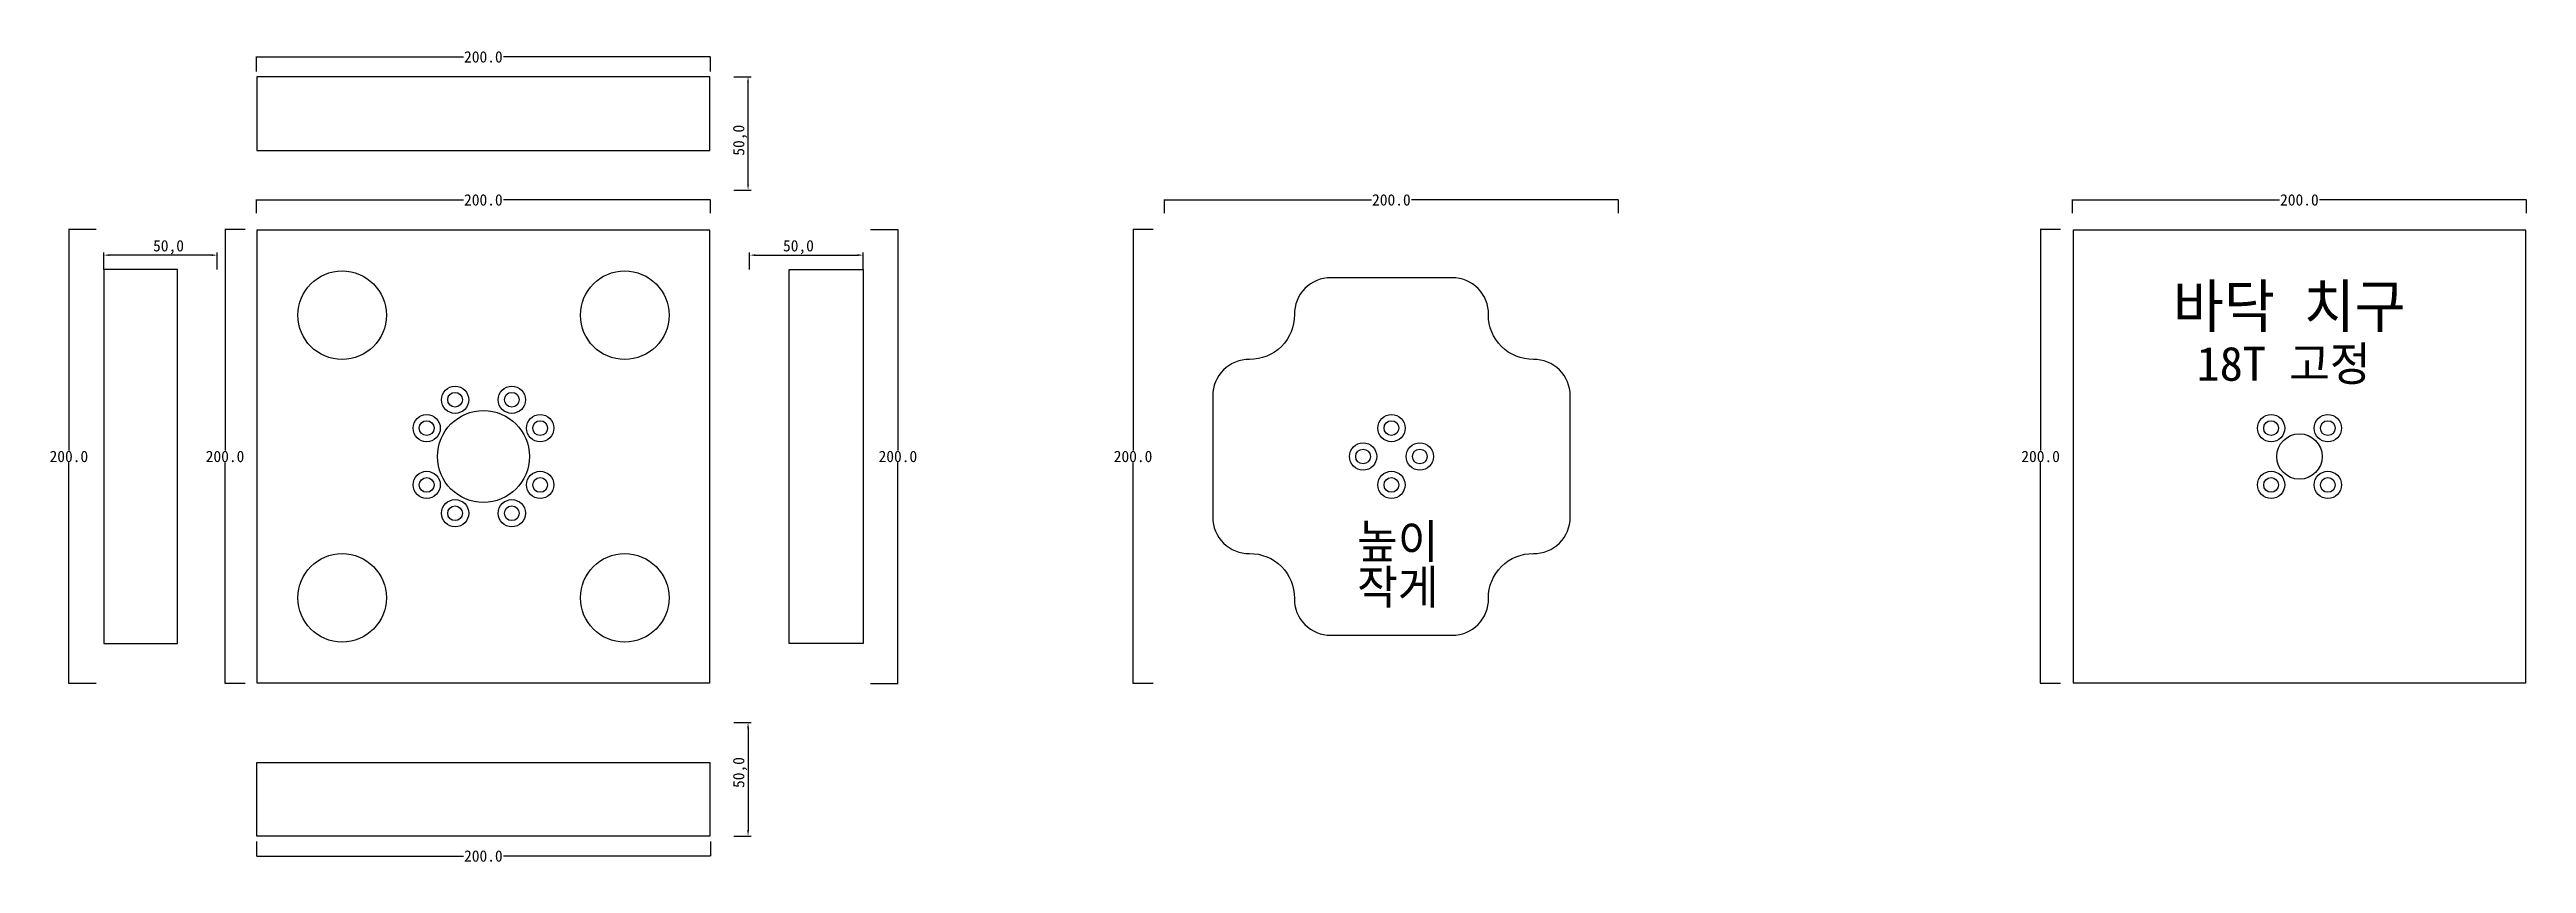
# Model space of a CAD drawing. Header units: millimetres. Extents: x 492 to 1583, y 228 to 586.
import ezdxf

# ---------------------------------------------------------------- set-up
doc = ezdxf.new("R2010")
doc.units = ezdxf.units.MM
for name, color, linetype in [('TEXT', 7, 'Continuous'), ('볼트 구멍', 7, 'Continuous'), ('치구', 7, 'Continuous'), ('치수', 7, 'Continuous')]:
    doc.layers.add(name, color=color, linetype=linetype)
doc.dimstyles.new('ISO-25', dxfattribs={"dimtxt": 2.5, "dimasz": 2.5, "dimexe": 1.25, "dimexo": 0.625, "dimtad": 1, "dimtxsty": 'Standard', "dimcen": 2.5, "dimadec": 0, "dimazin": 0, "dimtfac": 1, "dimtmove": 0, "dimatfit": 3, "dimfxl": 0, "dimarcsym": 0})
doc.dimstyles.get("Standard").update_dxf_attribs({"dimtxt": 7, "dimasz": 0.18, "dimexe": 0.18, "dimexo": 0.0625, "dimgap": 0.09, "dimtad": 0, "dimtih": 1, "dimtoh": 1, "dimdec": 1, "dimzin": 0, "dimdsep": 46, "dimtxsty": 'Standard', "dimcen": 0.09, "dimadec": 0, "dimazin": 0, "dimtfac": 1, "dimtdec": 1, "dimtofl": 0, "dimtmove": 0, "dimatfit": 3, "dimfxl": 0, "dimtolj": 1, "dimtzin": 0, "dimarcsym": 0})

# ---------------------------------------------------------------- blocks, each defined once
blk = doc.blocks.new('*D16')
at = {"layer": 'Defpoints', "color": 0}
for p in [(1377.6, 507.2), (1368.7, 307.2), (1377.6, 307.2)]:
    blk.add_point(p, dxfattribs=at)
at = {"layer": '치수', "color": 0, "lineweight": -2}
for p, q in [((1377.5, 507.2), (1368.5, 507.2)), ((1368.7, 507), (1368.7, 409.8)), ((1368.7, 307.4), (1368.7, 404.6)), ((1377.5, 307.2), (1368.5, 307.2))]:
    blk.add_line(p, q, dxfattribs=at)
at = {"layer": '치수', "color": 0}
for points in [[(1368.7, 507), (1368.7, 507), (1368.7, 507.2)], [(1368.7, 307.4), (1368.7, 307.4), (1368.7, 307.2)]]:
    blk.add_solid(points, dxfattribs=at)
at = {"layer": '치수', "color": 0, "insert": (1368.7, 407.2), "char_height": 5, "attachment_point": 5}
blk.add_mtext('\\A1;200.0', dxfattribs=at)
blk = doc.blocks.new('*D17')
at = {"layer": 'Defpoints', "color": 0}
for p in [(577.8, 507.2), (568.9, 307.2), (577.8, 307.2)]:
    blk.add_point(p, dxfattribs=at)
at = {"layer": '치수', "color": 0, "lineweight": -2}
for p, q in [((577.8, 507.2), (568.8, 507.2)), ((568.9, 507), (568.9, 409.8)), ((568.9, 307.4), (568.9, 404.6)), ((577.8, 307.2), (568.8, 307.2))]:
    blk.add_line(p, q, dxfattribs=at)
at = {"layer": '치수', "color": 0}
for points in [[(568.9, 507), (569, 507), (568.9, 507.2)], [(568.9, 307.4), (569, 307.4), (568.9, 307.2)]]:
    blk.add_solid(points, dxfattribs=at)
at = {"layer": '치수', "color": 0, "insert": (568.9, 407.2), "char_height": 5, "attachment_point": 5}
blk.add_mtext('\\A1;200.0', dxfattribs=at)
blk = doc.blocks.new('*D18')
at = {"layer": 'Defpoints', "color": 0}
for p in [(853.3, 507.2), (853.3, 307.2), (865.3, 307.2)]:
    blk.add_point(p, dxfattribs=at)
at = {"layer": '치수', "color": 0, "lineweight": -2}
for p, q in [((853.3, 507.2), (865.5, 507.2)), ((865.3, 507), (865.3, 409.8)), ((865.3, 307.4), (865.3, 404.6)), ((853.3, 307.2), (865.5, 307.2))]:
    blk.add_line(p, q, dxfattribs=at)
at = {"layer": '치수', "color": 0}
for points in [[(865.3, 507), (865.4, 507), (865.3, 507.2)], [(865.3, 307.4), (865.4, 307.4), (865.3, 307.2)]]:
    blk.add_solid(points, dxfattribs=at)
at = {"layer": '치수', "color": 0, "insert": (865.3, 407.2), "char_height": 5, "attachment_point": 5}
blk.add_mtext('\\A1;200.0', dxfattribs=at)
blk = doc.blocks.new('*D19')
at = {"layer": 'Defpoints', "color": 0}
for p in [(512.2, 507.2), (500.1, 307.2), (512.2, 307.2)]:
    blk.add_point(p, dxfattribs=at)
at = {"layer": '치수', "color": 0, "lineweight": -2}
for p, q in [((512.1, 507.2), (499.9, 507.2)), ((500.1, 507), (500.1, 409.8)), ((500.1, 307.4), (500.1, 404.6)), ((512.1, 307.2), (499.9, 307.2))]:
    blk.add_line(p, q, dxfattribs=at)
at = {"layer": '치수', "color": 0}
for points in [[(500.1, 507), (500.1, 507), (500.1, 507.2)], [(500.1, 307.4), (500.1, 307.4), (500.1, 307.2)]]:
    blk.add_solid(points, dxfattribs=at)
at = {"layer": '치수', "color": 0, "insert": (500.1, 407.2), "char_height": 5, "attachment_point": 5}
blk.add_mtext('\\A1;200.0', dxfattribs=at)
blk = doc.blocks.new('*D20')
at = {"layer": 'Defpoints', "color": 0}
for p in [(977.8, 507.2), (968.9, 307.2), (977.8, 307.2)]:
    blk.add_point(p, dxfattribs=at)
at = {"layer": '치수', "color": 0, "lineweight": -2}
for p, q in [((977.8, 507.2), (968.8, 507.2)), ((968.9, 507), (968.9, 409.8)), ((968.9, 307.4), (968.9, 404.6)), ((977.8, 307.2), (968.8, 307.2))]:
    blk.add_line(p, q, dxfattribs=at)
at = {"layer": '치수', "color": 0}
for points in [[(968.9, 507), (969, 507), (968.9, 507.2)], [(968.9, 307.4), (969, 307.4), (968.9, 307.2)]]:
    blk.add_solid(points, dxfattribs=at)
at = {"layer": '치수', "color": 0, "insert": (968.9, 407.2), "char_height": 5, "attachment_point": 5}
blk.add_mtext('\\A1;200.0', dxfattribs=at)
blk = doc.blocks.new('*D21')
at = {"layer": 'Defpoints', "color": 0}
for p in [(582.7, 237.6), (782.7, 237.6), (782.7, 231.2)]:
    blk.add_point(p, dxfattribs=at)
at = {"layer": '치수', "color": 0, "lineweight": -2}
for p, q in [((582.7, 237.6), (582.7, 231.1)), ((582.9, 231.2), (673.9, 231.2)), ((782.5, 231.2), (691.6, 231.2)), ((782.7, 237.6), (782.7, 231.1))]:
    blk.add_line(p, q, dxfattribs=at)
at = {"layer": '치수', "color": 0}
for points in [[(582.9, 231.3), (582.9, 231.2), (582.7, 231.2)], [(782.5, 231.3), (782.5, 231.2), (782.7, 231.2)]]:
    blk.add_solid(points, dxfattribs=at)
at = {"layer": '치수', "color": 0, "insert": (682.7, 231.2), "char_height": 5, "attachment_point": 5}
blk.add_mtext('\\A1;200.0', dxfattribs=at)
blk = doc.blocks.new('*D22')
at = {"layer": 'Defpoints', "color": 0}
for p in [(792.4, 290), (792.4, 240), (799.3, 240)]:
    blk.add_point(p, dxfattribs=at)
at = {"layer": '치수', "color": 0, "lineweight": -2}
for p, q in [((793, 290), (800.6, 290)), ((799.3, 287.5), (799.3, 242.5)), ((793, 240), (800.6, 240))]:
    blk.add_line(p, q, dxfattribs=at)
at = {"layer": '치수', "color": 0}
for points in [[(798.9, 287.5), (799.7, 287.5), (799.3, 290)], [(798.9, 242.5), (799.7, 242.5), (799.3, 240)]]:
    blk.add_solid(points, dxfattribs=at)
at = {"layer": '치수', "color": 0, "insert": (795.8, 268), "char_height": 5, "attachment_point": 5, "rotation": 90}
blk.add_mtext('50,0', dxfattribs=at)
blk = doc.blocks.new('*D23')
at = {"layer": 'Defpoints', "color": 0}
for p in [(1382.7, 514.3), (1582.7, 520.2), (1582.7, 514.3)]:
    blk.add_point(p, dxfattribs=at)
at = {"layer": '치수', "color": 0, "lineweight": -2}
for p, q in [((1382.7, 514.4), (1382.7, 520.4)), ((1382.9, 520.2), (1473.9, 520.2)), ((1582.5, 520.2), (1491.6, 520.2)), ((1582.7, 514.4), (1582.7, 520.4))]:
    blk.add_line(p, q, dxfattribs=at)
at = {"layer": '치수', "color": 0}
for points in [[(1382.9, 520.2), (1382.9, 520.2), (1382.7, 520.2)], [(1582.5, 520.2), (1582.5, 520.2), (1582.7, 520.2)]]:
    blk.add_solid(points, dxfattribs=at)
at = {"layer": '치수', "color": 0, "insert": (1482.7, 520.2), "char_height": 5, "attachment_point": 5}
blk.add_mtext('\\A1;200.0', dxfattribs=at)
blk = doc.blocks.new('*D24')
at = {"layer": 'Defpoints', "color": 0}
for p in [(582.7, 514.3), (782.7, 520.2), (782.7, 514.3)]:
    blk.add_point(p, dxfattribs=at)
at = {"layer": '치수', "color": 0, "lineweight": -2}
for p, q in [((582.7, 514.4), (582.7, 520.4)), ((582.9, 520.2), (673.9, 520.2)), ((782.5, 520.2), (691.6, 520.2)), ((782.7, 514.4), (782.7, 520.4))]:
    blk.add_line(p, q, dxfattribs=at)
at = {"layer": '치수', "color": 0}
for points in [[(582.9, 520.2), (582.9, 520.2), (582.7, 520.2)], [(782.5, 520.2), (782.5, 520.2), (782.7, 520.2)]]:
    blk.add_solid(points, dxfattribs=at)
at = {"layer": '치수', "color": 0, "insert": (682.7, 520.2), "char_height": 5, "attachment_point": 5}
blk.add_mtext('\\A1;200.0', dxfattribs=at)
blk = doc.blocks.new('*D25')
at = {"layer": 'Defpoints', "color": 0}
for p in [(782.7, 583.2), (582.7, 576.8), (782.7, 576.8)]:
    blk.add_point(p, dxfattribs=at)
at = {"layer": '치수', "color": 0, "lineweight": -2}
for p, q in [((582.7, 576.8), (582.7, 583.4)), ((582.9, 583.2), (673.9, 583.2)), ((782.5, 583.2), (691.6, 583.2)), ((782.7, 576.8), (782.7, 583.4))]:
    blk.add_line(p, q, dxfattribs=at)
at = {"layer": '치수', "color": 0}
for points in [[(582.9, 583.2), (582.9, 583.1), (582.7, 583.2)], [(782.5, 583.2), (782.5, 583.1), (782.7, 583.2)]]:
    blk.add_solid(points, dxfattribs=at)
at = {"layer": '치수', "color": 0, "insert": (682.7, 583.2), "char_height": 5, "attachment_point": 5}
blk.add_mtext('\\A1;200.0', dxfattribs=at)
blk = doc.blocks.new('*D26')
at = {"layer": 'Defpoints', "color": 0}
for p in [(515.5, 495.9), (515.5, 489), (565.5, 489)]:
    blk.add_point(p, dxfattribs=at)
at = {"layer": '치수', "color": 0, "lineweight": -2}
for p, q in [((515.5, 489.6), (515.5, 497.1)), ((563, 495.9), (518, 495.9)), ((565.5, 489.6), (565.5, 497.1))]:
    blk.add_line(p, q, dxfattribs=at)
at = {"layer": '치수', "color": 0}
for points in [[(518, 496.3), (518, 495.5), (515.5, 495.9)], [(563, 496.3), (563, 495.5), (565.5, 495.9)]]:
    blk.add_solid(points, dxfattribs=at)
at = {"layer": '치수', "color": 0, "insert": (544, 499.4), "char_height": 5, "attachment_point": 5}
blk.add_mtext('50,0', dxfattribs=at)
blk = doc.blocks.new('*D27')
at = {"layer": 'Defpoints', "color": 0}
for p in [(982.7, 514.3), (1182.7, 520.2), (1182.7, 514.3)]:
    blk.add_point(p, dxfattribs=at)
at = {"layer": '치수', "color": 0, "lineweight": -2}
for p, q in [((982.7, 514.4), (982.7, 520.4)), ((982.9, 520.2), (1073.9, 520.2)), ((1182.5, 520.2), (1091.6, 520.2)), ((1182.7, 514.4), (1182.7, 520.4))]:
    blk.add_line(p, q, dxfattribs=at)
at = {"layer": '치수', "color": 0}
for points in [[(982.9, 520.2), (982.9, 520.2), (982.7, 520.2)], [(1182.5, 520.2), (1182.5, 520.2), (1182.7, 520.2)]]:
    blk.add_solid(points, dxfattribs=at)
at = {"layer": '치수', "color": 0, "insert": (1082.7, 520.2), "char_height": 5, "attachment_point": 5}
blk.add_mtext('\\A1;200.0', dxfattribs=at)
blk = doc.blocks.new('*D28')
at = {"layer": 'Defpoints', "color": 0}
for p in [(792.4, 574.5), (799.3, 574.5), (792.4, 524.5)]:
    blk.add_point(p, dxfattribs=at)
at = {"layer": '치수', "color": 0, "lineweight": -2}
for p, q in [((793, 574.5), (800.6, 574.5)), ((799.3, 527), (799.3, 572)), ((793, 524.5), (800.6, 524.5))]:
    blk.add_line(p, q, dxfattribs=at)
at = {"layer": '치수', "color": 0}
for points in [[(798.9, 572), (799.7, 572), (799.3, 574.5)], [(798.9, 527), (799.7, 527), (799.3, 524.5)]]:
    blk.add_solid(points, dxfattribs=at)
at = {"layer": '치수', "color": 0, "insert": (795.8, 546.5), "char_height": 5, "attachment_point": 5, "rotation": 90}
blk.add_mtext('50,0', dxfattribs=at)
blk = doc.blocks.new('*D29')
at = {"layer": 'Defpoints', "color": 0}
for p in [(850, 495.9), (800, 489), (850, 489)]:
    blk.add_point(p, dxfattribs=at)
at = {"layer": '치수', "color": 0, "lineweight": -2}
for p, q in [((800, 489.6), (800, 497.1)), ((802.5, 495.9), (847.5, 495.9)), ((850, 489.6), (850, 497.1))]:
    blk.add_line(p, q, dxfattribs=at)
at = {"layer": '치수', "color": 0}
for points in [[(802.5, 496.3), (802.5, 495.5), (800, 495.9)], [(847.5, 496.3), (847.5, 495.5), (850, 495.9)]]:
    blk.add_solid(points, dxfattribs=at)
at = {"layer": '치수', "color": 0, "insert": (821.5, 499.4), "char_height": 5, "attachment_point": 5}
blk.add_mtext('50,0', dxfattribs=at)

msp = doc.modelspace()

# ---------------------------------------------------------------- linework, layer by layer
at = {"layer": '볼트 구멍', "color": 6}
for centre in [(670.23, 432.2), (695.23, 432.2), (657.73, 419.7), (707.73, 419.7), (1082.73, 419.71), (1470.23, 419.7), (1495.23, 419.7), (1070.23, 407.21), (1095.23, 407.21), (657.73, 394.7), (707.73, 394.7), (1082.72, 394.7), (1470.23, 394.7), (1495.23, 394.7), (670.23, 382.2), (695.23, 382.2)]:
    msp.add_circle(centre, 6, dxfattribs=at)
at = {"layer": '볼트 구멍', "color": 3}
for centre, radius in [((682.73, 407.2), 20.25), ((670.23, 432.2), 3.25), ((695.23, 432.2), 3.25), ((657.73, 419.7), 3.25), ((707.73, 419.7), 3.25), ((1082.73, 419.71), 3.25), ((1470.23, 419.7), 3.25), ((1482.73, 407.2), 10), ((1495.23, 419.7), 3.25), ((1070.23, 407.21), 3.25), ((1095.23, 407.21), 3.25), ((657.73, 394.7), 3.25), ((707.73, 394.7), 3.25), ((1082.72, 394.7), 3.25), ((1470.23, 394.7), 3.25), ((1495.23, 394.7), 3.25), ((670.23, 382.2), 3.25), ((695.23, 382.2), 3.25)]:
    msp.add_circle(centre, radius, dxfattribs=at)
at = {"layer": '치구'}
for points in [[(582.98, 541.95), (782.48, 541.95), (782.48, 574.45), (582.98, 574.45)], [(582.98, 506.95), (582.98, 307.45), (782.48, 307.45), (782.48, 506.95)], [(1382.98, 506.95), (1382.98, 307.45), (1582.48, 307.45), (1582.48, 506.95)], [(547.98, 489.55), (515.48, 489.55), (515.48, 324.85), (547.98, 324.85)], [(817.48, 489.55), (849.98, 489.55), (849.98, 324.85), (817.48, 324.85)], [(582.98, 272.45), (782.48, 272.45), (782.48, 239.95), (582.98, 239.95)]]:
    msp.add_lwpolyline(points, close=True, dxfattribs=at)
at = {"layer": '치구', "color": 0}
msp.add_lwpolyline([(1003.98, 433.96), (1003.98, 380.45, 0.418345), (1020.2, 364.45, -0.4224886), (1039.97, 344.68, 0.418345), (1055.97, 328.45), (1109.48, 328.45, 0.418345), (1125.48, 344.68, -0.4224886), (1145.25, 364.45, 0.418345), (1161.48, 380.45), (1161.48, 433.96, 0.418345), (1145.25, 449.96, -0.4224886), (1125.48, 469.73, 0.418345), (1109.48, 485.95), (1055.97, 485.95, 0.418345), (1039.97, 469.73, -0.4224886), (1020.2, 449.96, 0.418345)], format="xyb", close=True, dxfattribs=at)
at = {"layer": '치구'}
for centre in [(620.48, 469.45), (744.98, 469.45), (620.48, 344.95), (744.98, 344.95)]:
    msp.add_circle(centre, 19.5, dxfattribs=at)

# ---------------------------------------------------------------- texts
at = {"layer": 'TEXT', "color": 6, "linetype": 'Continuous'}
msp.add_text('바닥 치구', height=18.75, dxfattribs=at).set_placement((1427.03, 464.08))
at = {"layer": 'TEXT', "color": 6}
msp.add_text('18T 고정', height=15, dxfattribs=at).set_placement((1437.38, 440.57))
at = {"layer": 'TEXT', "color": 1}
for s, p in [('높이 ', (1067.59, 362.36)), ('작게', (1067.59, 342.25))]:
    msp.add_text(s, height=15, dxfattribs=at).set_placement(p)

# ---------------------------------------------------------------- dimensions: what is measured, and where the dimension line sits
at = {"layer": '치수', "color": 4}
for base, p1, p2, dimstyle, override, picture, middle in [((782.73, 583.18), (582.73, 576.78), (782.73, 576.78), 'Standard', {"dimtxt": 5}, '*D25', (682.73, 583.18)), ((849.98, 495.88), (799.98, 489), (849.98, 489), 'ISO-25', {"dimtxt": 5, "dimdec": 1, "dimzin": 0, "dimtdec": 1}, '*D29', (821.48, 495.88)), ((782.73, 231.23), (582.73, 237.63), (782.73, 237.63), 'Standard', {"dimtxt": 5}, '*D21', (682.73, 231.23))]:
    dim = msp.add_linear_dim(base=base, p1=p1, p2=p2, dimstyle=dimstyle, override=override, dxfattribs=at)
    dim.commit()
    dim.dimension.update_dxf_attribs({"geometry": picture, "text_midpoint": middle, "dimtype": 160})
for base, p1, p2, angle, picture, middle in [((799.3, 574.45), (792.41, 524.45), (792.41, 574.45), 90, '*D28', (799.3, 546.45)), ((515.48, 495.88), (565.48, 489), (515.48, 489), 180, '*D26', (543.98, 495.88)), ((799.3, 239.95), (792.41, 289.95), (792.41, 239.95), 270, '*D22', (799.3, 267.95))]:
    dim = msp.add_linear_dim(base=base, p1=p1, p2=p2, angle=angle, dimstyle='ISO-25', override={"dimtxt": 5, "dimdec": 1, "dimzin": 0, "dimtdec": 1}, dxfattribs=at)
    dim.commit()
    dim.dimension.update_dxf_attribs({"geometry": picture, "text_midpoint": middle, "dimtype": 160})
for base, p1, p2, picture, middle in [((782.73, 520.19), (582.73, 514.31), (782.73, 514.31), '*D24', (682.73, 520.19)), ((1182.73, 520.19), (982.73, 514.31), (1182.73, 514.31), '*D27', (1082.73, 520.19)), ((1582.73, 520.19), (1382.73, 514.31), (1582.73, 514.31), '*D23', (1482.73, 520.19))]:
    dim = msp.add_linear_dim(base=base, p1=p1, p2=p2, dimstyle='Standard', override={"dimtxt": 5}, dxfattribs=at)
    dim.commit()
    dim.dimension.update_dxf_attribs({"geometry": picture, "text_midpoint": middle})
for base, p1, p2, picture, middle in [((500.11, 307.2), (512.18, 507.2), (512.18, 307.2), '*D19', (500.11, 407.2)), ((568.93, 307.2), (577.84, 507.2), (577.84, 307.2), '*D17', (568.93, 407.2)), ((865.34, 307.2), (853.28, 507.2), (853.28, 307.2), '*D18', (865.34, 407.2)), ((968.93, 307.2), (977.84, 507.2), (977.84, 307.2), '*D20', (968.93, 407.2)), ((1368.68, 307.2), (1377.59, 507.2), (1377.59, 307.2), '*D16', (1368.68, 407.2))]:
    dim = msp.add_linear_dim(base=base, p1=p1, p2=p2, angle=90, dimstyle='Standard', override={"dimtxt": 5}, dxfattribs=at)
    dim.commit()
    dim.dimension.update_dxf_attribs({"geometry": picture, "text_midpoint": middle})

doc.saveas('drawing.dxf')
